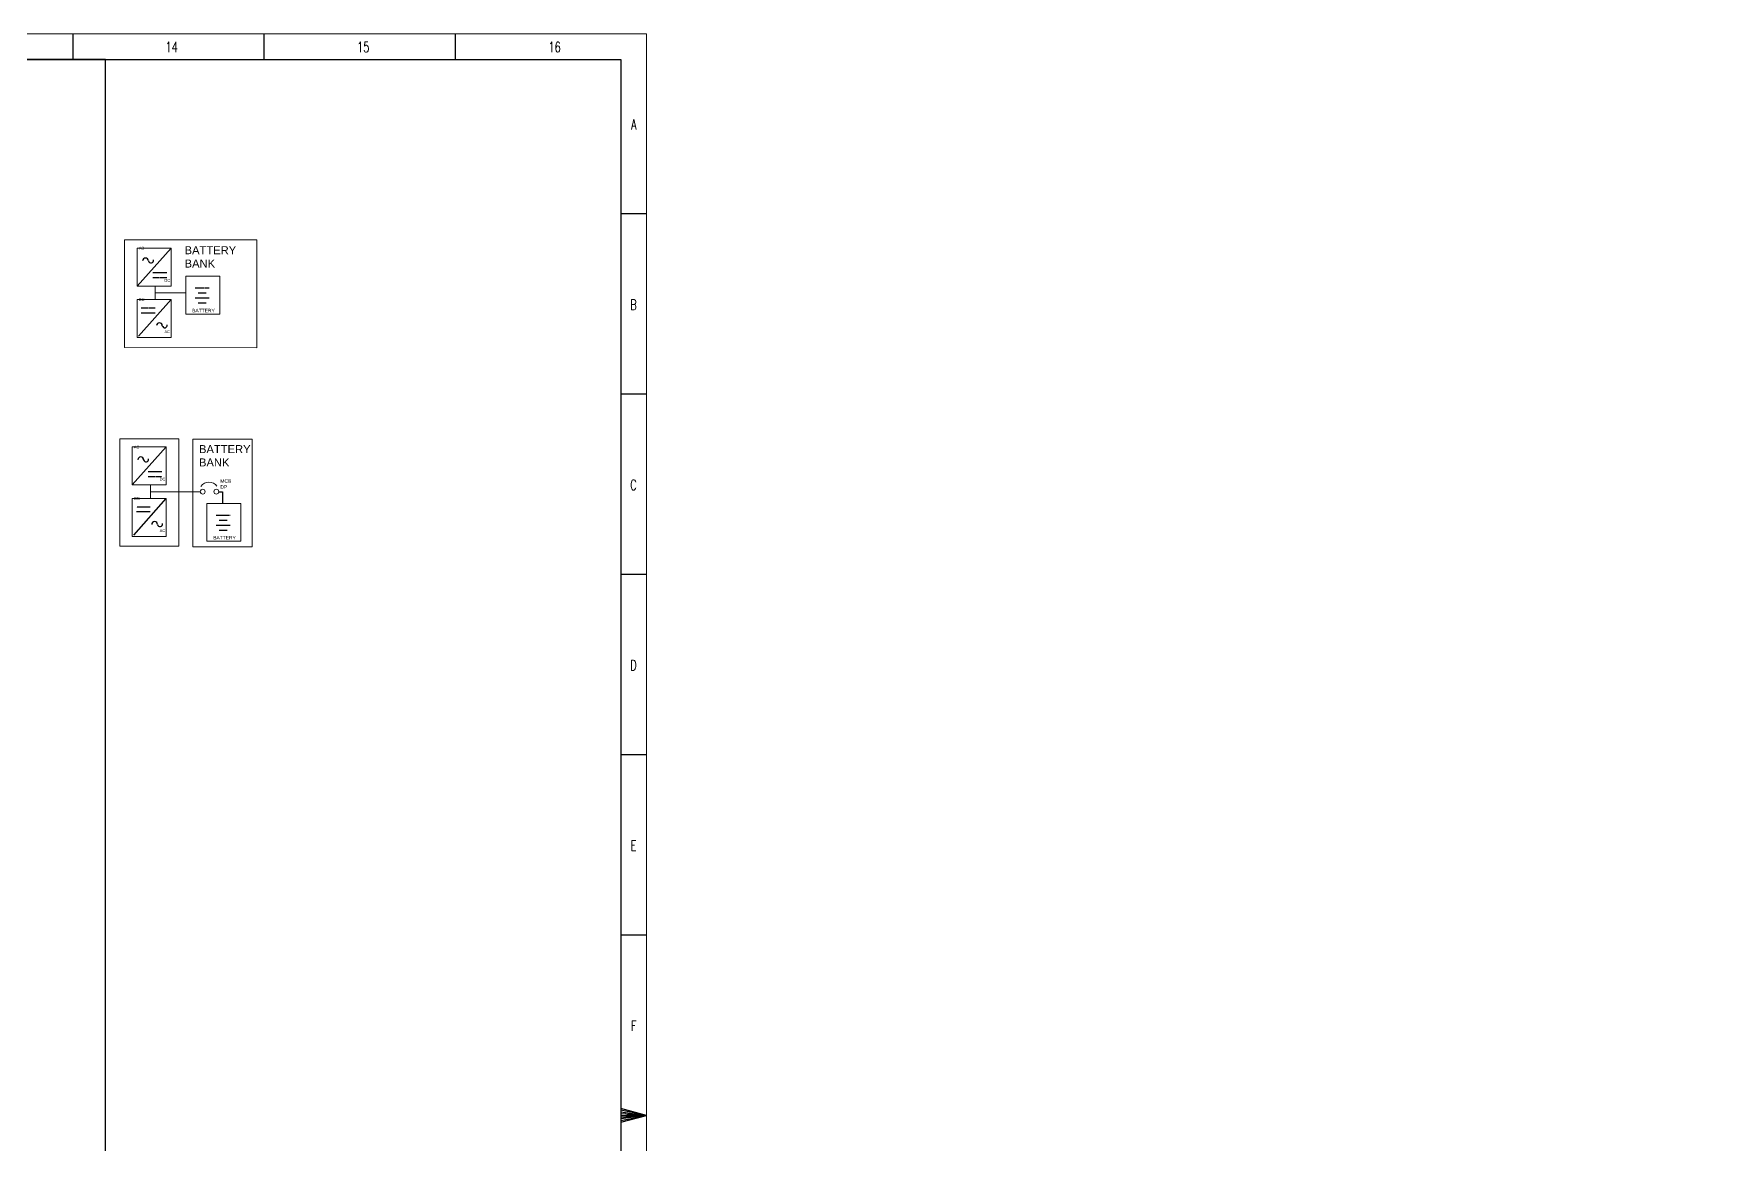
# Model space of a CAD drawing. Header units: inches. Extents: x 21 to 120937, y -15239 to 12027.
# Drawn here: x 765.2 to 1236.2, y 1280.3 to 1590.8 of the extents above; entities that cross this region are included whole.
import ezdxf

# ---------------------------------------------------------------- set-up
doc = ezdxf.new("R2010")
doc.units = ezdxf.units.IN
doc.header["$MEASUREMENT"] = 0
doc.linetypes.add('HIDDEN2', pattern=[0.1875, 0.125, -0.0625])
for name, color, linetype in [('BORDER', 7, 'Continuous'), ('FREE-TEXT', 7, 'Continuous'), ('TEG BORDER', 7, 'Continuous')]:
    doc.layers.add(name, color=color, linetype=linetype)
doc.styles.get("Standard").update_dxf_attribs({"font": 'arial.ttf'})
doc.styles.add('TEG BORDER', font='txt_qlt.shx', dxfattribs={"width": 0.7, "bigfont": 'hztxt.shx'})

# ---------------------------------------------------------------- blocks, each defined once
blk = doc.blocks.new('240 BORDER A2')
for p, q in [((482.62, 420), (482.62, 415)), ((519.75, 420), (519.75, 415)), ((556.87, 420), (556.87, 415)), ((594, 385), (589, 385)), ((594, 350), (589, 350)), ((594, 315), (589, 315)), ((594, 280), (589, 280)), ((594, 245), (589, 245)), ((589, 210), (594, 210)), ((592.75, 210), (590.25, 210))]:
    blk.add_line(p, q)
at = {"linetype": 'Continuous'}
blk.add_line((489, 415), (5, 415), dxfattribs=at)
at = {"color": 5, "lineweight": 15}
blk.add_lwpolyline([(0, 420), (594, 420), (594, 0), (0, 0)], close=True, dxfattribs=at)
blk.add_lwpolyline([(5, 415), (589, 415), (589, 5), (5, 5)], close=True)
blk.add_lwpolyline([(594, 210), (589, 211.34), (589, 208.66), (594, 210), (589, 211), (589, 210.67), (594, 210), (589, 210.33), (589, 209.67), (594, 210), (589, 209.33), (589, 209), (594, 210)])
at = {"layer": 'TEG BORDER'}
blk.add_line((489, 116), (489, 415), dxfattribs=at)
at = {"char_height": 2, "width": 2, "style": 'TEG BORDER'}
for s, insert, attachment_point in [('\\pi-0.033333;14', (500.67, 418.41), 1), ('\\pi2.2204e-016;15', (537.8, 418.41), 1), ('\\pi0.033333;16', (574.92, 418.41), 1), ('A', (592.09, 403.39), 3), ('B', (592.09, 368.39), 3), ('C', (592.09, 333.39), 3), ('D', (592.09, 298.39), 3), ('E', (592.09, 263.39), 3), ('F', (592.09, 228.39), 3)]:
    blk.add_mtext(s, dxfattribs=dict(at, insert=insert, attachment_point=attachment_point))

msp = doc.modelspace()

# ---------------------------------------------------------------- linework, layer by layer
at = {"linetype": 'ByBlock', "lineweight": 5}
for p, q in [((799.22, 1520.19), (799.22, 1519.09)), ((799.22, 1519.09), (799.22, 1517.21)), ((799.22, 1518.31), (807.74, 1518.31)), ((799.22, 1517.21), (799.22, 1516.43)), ((797.89, 1464.6), (797.89, 1463.5)), ((797.89, 1463.5), (797.89, 1461.62)), ((797.89, 1462.72), (811.82, 1462.72)), ((797.89, 1461.62), (797.89, 1460.84))]:
    msp.add_line(p, q, dxfattribs=at)
for points in [[(790.63, 1533.11), (827.64, 1533.11), (827.64, 1502.91), (790.63, 1503.04)], [(794.14, 1530.8), (803.65, 1530.8), (803.65, 1520.19), (794.14, 1520.19)], [(807.74, 1522.97), (817.25, 1522.97), (817.25, 1512.36), (807.74, 1512.36)], [(794.14, 1516.43), (803.65, 1516.43), (803.65, 1505.82), (794.14, 1505.82)], [(789.3, 1477.52), (805.83, 1477.52), (805.83, 1447.45), (789.3, 1447.45)], [(792.8, 1475.21), (802.31, 1475.21), (802.31, 1464.6), (792.8, 1464.6)], [(809.77, 1477.39), (826.31, 1477.39), (826.31, 1447.32), (809.77, 1447.32)], [(792.8, 1460.84), (802.31, 1460.84), (802.31, 1450.23), (792.8, 1450.23)], [(813.61, 1459.45), (823.12, 1459.45), (823.12, 1448.84), (813.61, 1448.84)]]:
    msp.add_lwpolyline(points, close=True, dxfattribs=at)
at = {"lineweight": 15}
for centre in [(812.5, 1462.72), (816.3, 1462.72)]:
    msp.add_circle(centre, 0.672, dxfattribs=at)
msp.add_arc((814.23, 1462.69), 2.7, 34.3376, 145.8129, dxfattribs=at)
at = {"layer": 'BORDER', "color": 0}
for p, q in [((794.14, 1520.19), (803.65, 1530.8)), ((798.57, 1523.97), (802.43, 1523.97)), ((794.57, 1506.16), (803.65, 1516.42)), ((814.29, 1516.8), (810.42, 1516.8)), ((813.46, 1518.19), (811.25, 1518.19)), ((799.18, 1512.64), (795.32, 1512.64)), ((813.46, 1515.41), (811.25, 1515.41)), ((792.8, 1464.6), (802.31, 1475.21)), ((797.23, 1468.37), (801.1, 1468.37)), ((793.23, 1450.56), (802.31, 1460.83)), ((797.85, 1457.05), (793.98, 1457.05)), ((820.16, 1453.29), (816.3, 1453.29)), ((819.33, 1454.67), (817.13, 1454.67)), ((819.33, 1451.9), (817.13, 1451.9))]:
    msp.add_line(p, q, dxfattribs=at)
at = {"layer": 'BORDER', "color": 0, "linetype": 'HIDDEN2'}
for p, q in [((798.57, 1522.58), (802.43, 1522.58)), ((814.29, 1519.57), (810.42, 1519.57)), ((814.29, 1516.8), (810.42, 1516.8)), ((813.46, 1518.19), (811.25, 1518.19)), ((799.18, 1514.03), (795.32, 1514.03)), ((813.46, 1515.41), (811.25, 1515.41)), ((797.23, 1466.99), (801.1, 1466.99)), ((797.85, 1458.43), (793.98, 1458.43)), ((820.16, 1456.06), (816.3, 1456.06)), ((820.16, 1453.29), (816.3, 1453.29)), ((819.33, 1454.67), (817.13, 1454.67)), ((819.33, 1451.9), (817.13, 1451.9))]:
    msp.add_line(p, q, dxfattribs=at)
at = {"layer": 'BORDER', "color": 0}
for centre, radius, start, end in [((796.5, 1527.23), 0.812, 359.3978, 179.3978), ((798.02, 1527.36), 0.716, 191.7053, 11.7053), ((800.39, 1509.12), 0.812, 359.3978, 179.3978), ((801.9, 1509.26), 0.716, 191.7053, 11.7053), ((795.17, 1471.63), 0.812, 359.3978, 179.3978), ((796.68, 1471.77), 0.716, 191.7053, 11.7053), ((799.05, 1453.53), 0.812, 359.3978, 179.3978), ((800.57, 1453.67), 0.716, 191.7053, 11.7053)]:
    msp.add_arc(centre, radius, start, end, dxfattribs=at)
at = {"layer": 'FREE-TEXT'}
for p, q in [((812.36, 1519.57), (811.25, 1519.57)), ((816.98, 1462.72), (818.06, 1462.72)), ((818.06, 1462.72), (818.06, 1459.45)), ((818.23, 1456.06), (817.13, 1456.06))]:
    msp.add_line(p, q, dxfattribs=at)

# ---------------------------------------------------------------- block references
at = {"xscale": 1.44, "yscale": 1.44, "zscale": 1.44}
msp.add_blockref('240 BORDER A2', (81.18, 985.95), dxfattribs=at)

# ---------------------------------------------------------------- texts
at = {"attachment_point": 1}
for s, width, heights, insert, char_height in [(' {\\H0.47356x;AC} ', 3.3401, [1.83], (793.99, 1531.18), 1.6514), (' {\\H0.47356x;DC} ', 3.3401, [1.83], (801.16, 1522.2), 1.6514), (' {\\H0.47356x;DC} ', 3.3401, [1.83], (793.99, 1516.8), 1.6514), ('BATTERY', 12.4267, [0], (809.56, 1513.84), 0.978), (' {\\H0.47356x;AC} ', 3.3401, [1.83], (801.16, 1507.83), 1.6514), (' {\\H0.47356x;AC} ', 3.3401, [1.83], (792.61, 1475.58), 1.6514), (' {\\H0.47356x;DC} ', 3.3401, [1.83], (799.83, 1466.61), 1.6514), ('MCB\\PDP', 12.4267, [0], (817.43, 1466.17), 0.978), (' {\\H0.47356x;DC} ', 3.3401, [1.83], (792.65, 1461.21), 1.6514), (' {\\H0.47356x;AC} ', 3.3401, [1.83], (799.83, 1452.23), 1.6514), ('BATTERY', 12.4267, [0], (815.44, 1450.33), 0.978)]:
    msp.add_mtext_dynamic_manual_height_columns(s, width=width, gutter_width=12.5, heights=heights, dxfattribs=dict(at, insert=insert, char_height=char_height))
at = {"char_height": 2.237, "width": 17.521, "attachment_point": 1}
for insert in [(807.44, 1531.34), (811.46, 1475.74)]:
    msp.add_mtext('BATTERY\\PBANK', dxfattribs=dict(at, insert=insert))

doc.saveas('drawing.dxf')
